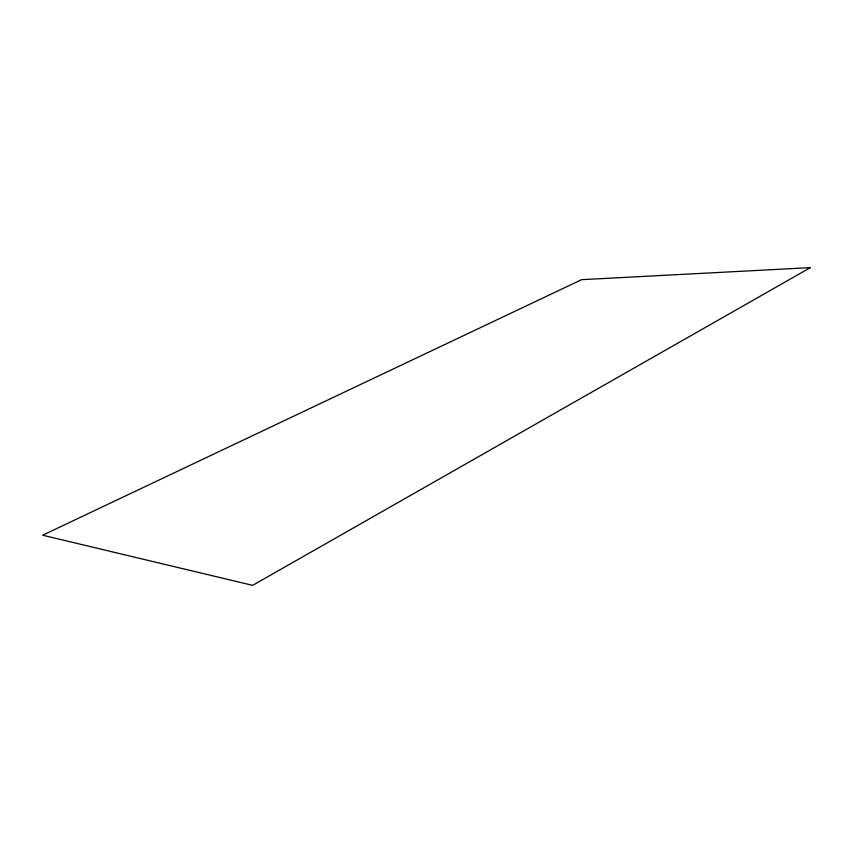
<?xml version="1.0" encoding="UTF-8"?>
<svg xmlns="http://www.w3.org/2000/svg" width="853" height="853" viewBox="0 0 853 853"><rect width="100%" height="100%" fill="white"/><g stroke="black" fill="none" stroke-linecap="round" stroke-linejoin="round"><path stroke-width="1.28" d="M810.35 267.639L252.637 585.361L42.65 535.215L581.597 279.667L810.35 267.639"/></g></svg>
